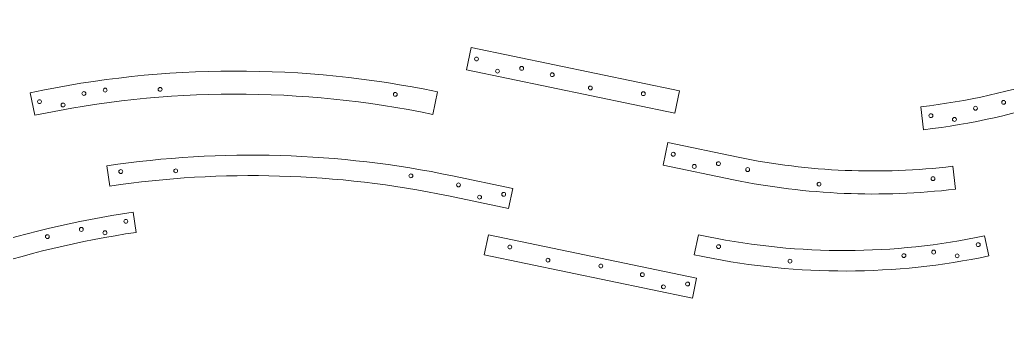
# Model space of a CAD drawing. Header units: inches. Extents: x -4 to 11.8, y 3.2 to 10.3.
# Drawn here: x 4.28 to 7.154, y 3.727 to 4.659 of the extents above; entities that cross this region are included whole.
import ezdxf

# ---------------------------------------------------------------- set-up
doc = ezdxf.new("R2010")
doc.units = ezdxf.units.IN
doc.header["$MEASUREMENT"] = 0

# ---------------------------------------------------------------- blocks, each defined once
blk = doc.blocks.new('block 77')
at = {"color": 7, "lineweight": 5, "true_color": 0xffffff}
blk.add_open_spline([(4.6103, 4.0981), (4.6103, 4.0981), (4.619, 4.039), (4.619, 4.039), (4.2929, 3.9906), (3.9778, 3.8851), (3.6883, 3.7273), (3.6883, 3.7273), (3.6597, 3.7797), (3.6597, 3.7797), (3.9554, 3.9409), (4.2772, 4.0486), (4.6103, 4.0981)], degree=3, knots=[0, 0, 0, 0, 1, 1, 1, 2, 2, 2, 3, 3, 3, 4, 4, 4, 4], dxfattribs=at)
blk = doc.blocks.new('block 78')
at = {"color": 7, "lineweight": 5, "true_color": 0xffffff}
blk.add_open_spline([(3.746, 3.7969), (3.746, 3.8), (3.7435, 3.8025), (3.7404, 3.8025), (3.7373, 3.8025), (3.7348, 3.8), (3.7348, 3.7969), (3.7348, 3.7938), (3.7373, 3.7913), (3.7404, 3.7913), (3.7435, 3.7913), (3.746, 3.7938), (3.746, 3.7969), (3.746, 3.7969), (3.746, 3.7969), (3.746, 3.7969)], degree=3, knots=[0, 0, 0, 0, 1, 1, 1, 2, 2, 2, 3, 3, 3, 4, 4, 4, 5, 5, 5, 5], dxfattribs=at)
blk = doc.blocks.new('block 79')
at = {"color": 7, "lineweight": 5, "true_color": 0xffffff}
blk.add_open_spline([(4.1139, 3.937), (4.1139, 3.9401), (4.1113, 3.9427), (4.1082, 3.9427), (4.1052, 3.9427), (4.1027, 3.9401), (4.1027, 3.937), (4.1027, 3.934), (4.1052, 3.9315), (4.1082, 3.9315), (4.1113, 3.9315), (4.1139, 3.934), (4.1139, 3.937), (4.1139, 3.937), (4.1139, 3.937), (4.1139, 3.937)], degree=3, knots=[0, 0, 0, 0, 1, 1, 1, 2, 2, 2, 3, 3, 3, 4, 4, 4, 5, 5, 5, 5], dxfattribs=at)
blk = doc.blocks.new('block 80')
at = {"color": 7, "lineweight": 5, "true_color": 0xffffff}
blk.add_open_spline([(4.3663, 4.0266), (4.3663, 4.0297), (4.3638, 4.0322), (4.3607, 4.0322), (4.3576, 4.0322), (4.3551, 4.0297), (4.3551, 4.0266), (4.3551, 4.0235), (4.3576, 4.021), (4.3607, 4.021), (4.3638, 4.021), (4.3663, 4.0235), (4.3663, 4.0266), (4.3663, 4.0266), (4.3663, 4.0266), (4.3663, 4.0266)], degree=3, knots=[0, 0, 0, 0, 1, 1, 1, 2, 2, 2, 3, 3, 3, 4, 4, 4, 5, 5, 5, 5], dxfattribs=at)
blk = doc.blocks.new('block 81')
at = {"color": 7, "lineweight": 5, "true_color": 0xffffff}
blk.add_open_spline([(4.4652, 4.0475), (4.4652, 4.0507), (4.4627, 4.0532), (4.4595, 4.0532), (4.4564, 4.0532), (4.4539, 4.0507), (4.4539, 4.0475), (4.4539, 4.0444), (4.4564, 4.0418), (4.4595, 4.0418), (4.4627, 4.0418), (4.4652, 4.0444), (4.4652, 4.0475), (4.4652, 4.0475), (4.4652, 4.0475), (4.4652, 4.0475)], degree=3, knots=[0, 0, 0, 0, 1, 1, 1, 2, 2, 2, 3, 3, 3, 4, 4, 4, 5, 5, 5, 5], dxfattribs=at)
blk = doc.blocks.new('block 82')
at = {"color": 7, "lineweight": 5, "true_color": 0xffffff}
blk.add_open_spline([(4.5339, 4.0377), (4.5339, 4.0409), (4.5314, 4.0434), (4.5282, 4.0434), (4.5251, 4.0434), (4.5225, 4.0409), (4.5225, 4.0377), (4.5225, 4.0346), (4.5251, 4.0321), (4.5282, 4.0321), (4.5314, 4.0321), (4.5339, 4.0346), (4.5339, 4.0377), (4.5339, 4.0377), (4.5339, 4.0377), (4.5339, 4.0377)], degree=3, knots=[0, 0, 0, 0, 1, 1, 1, 2, 2, 2, 3, 3, 3, 4, 4, 4, 5, 5, 5, 5], dxfattribs=at)
blk = doc.blocks.new('block 83')
at = {"color": 7, "lineweight": 5, "true_color": 0xffffff}
blk.add_open_spline([(4.5946, 4.0711), (4.5946, 4.0743), (4.5921, 4.0768), (4.5889, 4.0768), (4.5858, 4.0768), (4.5833, 4.0743), (4.5833, 4.0711), (4.5833, 4.068), (4.5858, 4.0655), (4.5889, 4.0655), (4.5921, 4.0655), (4.5946, 4.068), (4.5946, 4.0711), (4.5946, 4.0711), (4.5946, 4.0711), (4.5946, 4.0711)], degree=3, knots=[0, 0, 0, 0, 1, 1, 1, 2, 2, 2, 3, 3, 3, 4, 4, 4, 5, 5, 5, 5], dxfattribs=at)
blk = doc.blocks.new('block 76')
for name in ['block 77', 'block 81', 'block 83', 'block 80', 'block 82', 'block 79', 'block 78']:
    blk.add_blockref(name, (0, 0))
blk = doc.blocks.new('block 85')
at = {"color": 7, "lineweight": 5, "true_color": 0xffffff}
blk.add_open_spline([(4.5339, 4.233), (4.5339, 4.233), (4.5427, 4.1739), (4.5427, 4.1739), (4.8701, 4.2225), (5.2036, 4.2128), (5.5276, 4.1453), (5.5276, 4.1453), (5.703, 4.1087), (5.703, 4.1087), (5.703, 4.1087), (5.7152, 4.1672), (5.7152, 4.1672), (5.7152, 4.1672), (5.5398, 4.2037), (5.5398, 4.2037), (5.2088, 4.2727), (4.8683, 4.2826), (4.5339, 4.233)], degree=3, knots=[0, 0, 0, 0, 1, 1, 1, 2, 2, 2, 3, 3, 3, 4, 4, 4, 5, 5, 5, 6, 6, 6, 6], dxfattribs=at)
blk = doc.blocks.new('block 86')
at = {"color": 7, "lineweight": 5, "true_color": 0xffffff}
blk.add_open_spline([(4.5798, 4.2161), (4.5798, 4.2192), (4.5773, 4.2217), (4.5742, 4.2217), (4.5711, 4.2217), (4.5686, 4.2192), (4.5686, 4.2161), (4.5686, 4.213), (4.5711, 4.2105), (4.5742, 4.2105), (4.5773, 4.2105), (4.5798, 4.213), (4.5798, 4.2161), (4.5798, 4.2161), (4.5798, 4.2161), (4.5798, 4.2161)], degree=3, knots=[0, 0, 0, 0, 1, 1, 1, 2, 2, 2, 3, 3, 3, 4, 4, 4, 5, 5, 5, 5], dxfattribs=at)
blk = doc.blocks.new('block 87')
at = {"color": 7, "lineweight": 5, "true_color": 0xffffff}
blk.add_open_spline([(4.7398, 4.2181), (4.7398, 4.2212), (4.7373, 4.2237), (4.7342, 4.2237), (4.7312, 4.2237), (4.7287, 4.2212), (4.7287, 4.2181), (4.7287, 4.215), (4.7312, 4.2125), (4.7342, 4.2125), (4.7373, 4.2125), (4.7398, 4.215), (4.7398, 4.2181), (4.7398, 4.2181), (4.7398, 4.2181), (4.7398, 4.2181)], degree=3, knots=[0, 0, 0, 0, 1, 1, 1, 2, 2, 2, 3, 3, 3, 4, 4, 4, 5, 5, 5, 5], dxfattribs=at)
blk = doc.blocks.new('block 88')
at = {"color": 7, "lineweight": 5, "true_color": 0xffffff}
blk.add_open_spline([(5.4242, 4.2036), (5.4242, 4.2067), (5.4217, 4.2092), (5.4186, 4.2092), (5.4155, 4.2092), (5.413, 4.2067), (5.413, 4.2036), (5.413, 4.2005), (5.4155, 4.198), (5.4186, 4.198), (5.4217, 4.198), (5.4242, 4.2005), (5.4242, 4.2036), (5.4242, 4.2036), (5.4242, 4.2036), (5.4242, 4.2036)], degree=3, knots=[0, 0, 0, 0, 1, 1, 1, 2, 2, 2, 3, 3, 3, 4, 4, 4, 5, 5, 5, 5], dxfattribs=at)
blk = doc.blocks.new('block 89')
at = {"color": 7, "lineweight": 5, "true_color": 0xffffff}
blk.add_open_spline([(5.5628, 4.1772), (5.5628, 4.1804), (5.5603, 4.1829), (5.5572, 4.1829), (5.554, 4.1829), (5.5515, 4.1804), (5.5515, 4.1772), (5.5515, 4.1741), (5.554, 4.1715), (5.5572, 4.1715), (5.5603, 4.1715), (5.5628, 4.1741), (5.5628, 4.1772), (5.5628, 4.1772), (5.5628, 4.1772), (5.5628, 4.1772)], degree=3, knots=[0, 0, 0, 0, 1, 1, 1, 2, 2, 2, 3, 3, 3, 4, 4, 4, 5, 5, 5, 5], dxfattribs=at)
blk = doc.blocks.new('block 90')
at = {"color": 7, "lineweight": 5, "true_color": 0xffffff}
blk.add_open_spline([(5.624, 4.1416), (5.624, 4.1447), (5.6215, 4.1473), (5.6184, 4.1473), (5.6152, 4.1473), (5.6127, 4.1447), (5.6127, 4.1416), (5.6127, 4.1384), (5.6152, 4.1359), (5.6184, 4.1359), (5.6215, 4.1359), (5.624, 4.1384), (5.624, 4.1416), (5.624, 4.1416), (5.624, 4.1416), (5.624, 4.1416)], degree=3, knots=[0, 0, 0, 0, 1, 1, 1, 2, 2, 2, 3, 3, 3, 4, 4, 4, 5, 5, 5, 5], dxfattribs=at)
blk = doc.blocks.new('block 91')
at = {"color": 7, "lineweight": 5, "true_color": 0xffffff}
blk.add_open_spline([(5.6943, 4.1498), (5.6943, 4.1529), (5.6918, 4.1555), (5.6887, 4.1555), (5.6855, 4.1555), (5.683, 4.1529), (5.683, 4.1498), (5.683, 4.1466), (5.6855, 4.1441), (5.6887, 4.1441), (5.6918, 4.1441), (5.6943, 4.1466), (5.6943, 4.1498), (5.6943, 4.1498), (5.6943, 4.1498), (5.6943, 4.1498)], degree=3, knots=[0, 0, 0, 0, 1, 1, 1, 2, 2, 2, 3, 3, 3, 4, 4, 4, 5, 5, 5, 5], dxfattribs=at)
blk = doc.blocks.new('block 84')
for name in ['block 85', 'block 86', 'block 87', 'block 88', 'block 89', 'block 90', 'block 91']:
    blk.add_blockref(name, (0, 0))
blk = doc.blocks.new('block 93')
at = {"color": 7, "lineweight": 5, "true_color": 0xffffff}
blk.add_open_spline([(5.4958, 4.4486), (5.1049, 4.5301), (4.7012, 4.5292), (4.3106, 4.446), (4.3106, 4.446), (4.3246, 4.3803), (4.3246, 4.3803), (4.7061, 4.4615), (5.1003, 4.4624), (5.4821, 4.3828), (5.4821, 4.3828), (5.4958, 4.4486), (5.4958, 4.4486)], degree=3, knots=[0, 0, 0, 0, 1, 1, 1, 2, 2, 2, 3, 3, 3, 4, 4, 4, 4], dxfattribs=at)
blk = doc.blocks.new('block 94')
at = {"color": 7, "lineweight": 5, "true_color": 0xffffff}
blk.add_open_spline([(4.5343, 4.4536), (4.5343, 4.4567), (4.5318, 4.4592), (4.5287, 4.4592), (4.5256, 4.4592), (4.5231, 4.4567), (4.5231, 4.4536), (4.5231, 4.4505), (4.5256, 4.448), (4.5287, 4.448), (4.5318, 4.448), (4.5343, 4.4505), (4.5343, 4.4536), (4.5343, 4.4536), (4.5343, 4.4536), (4.5343, 4.4536)], degree=3, knots=[0, 0, 0, 0, 1, 1, 1, 2, 2, 2, 3, 3, 3, 4, 4, 4, 5, 5, 5, 5], dxfattribs=at)
blk = doc.blocks.new('block 95')
at = {"color": 7, "lineweight": 5, "true_color": 0xffffff}
blk.add_open_spline([(4.6943, 4.4557), (4.6943, 4.4587), (4.6918, 4.4613), (4.6887, 4.4613), (4.6857, 4.4613), (4.6831, 4.4587), (4.6831, 4.4557), (4.6831, 4.4526), (4.6857, 4.4501), (4.6887, 4.4501), (4.6918, 4.4501), (4.6943, 4.4526), (4.6943, 4.4557), (4.6943, 4.4557), (4.6943, 4.4557), (4.6943, 4.4557)], degree=3, knots=[0, 0, 0, 0, 1, 1, 1, 2, 2, 2, 3, 3, 3, 4, 4, 4, 5, 5, 5, 5], dxfattribs=at)
blk = doc.blocks.new('block 96')
at = {"color": 7, "lineweight": 5, "true_color": 0xffffff}
blk.add_open_spline([(5.3787, 4.4411), (5.3787, 4.4442), (5.3762, 4.4467), (5.3731, 4.4467), (5.37, 4.4467), (5.3675, 4.4442), (5.3675, 4.4411), (5.3675, 4.438), (5.37, 4.4355), (5.3731, 4.4355), (5.3762, 4.4355), (5.3787, 4.438), (5.3787, 4.4411), (5.3787, 4.4411), (5.3787, 4.4411), (5.3787, 4.4411)], degree=3, knots=[0, 0, 0, 0, 1, 1, 1, 2, 2, 2, 3, 3, 3, 4, 4, 4, 5, 5, 5, 5], dxfattribs=at)
blk = doc.blocks.new('block 97')
at = {"color": 7, "lineweight": 5, "true_color": 0xffffff}
blk.add_open_spline([(4.3433, 4.4199), (4.3433, 4.4231), (4.3408, 4.4256), (4.3377, 4.4256), (4.3345, 4.4256), (4.332, 4.4231), (4.332, 4.4199), (4.332, 4.4168), (4.3345, 4.4143), (4.3377, 4.4143), (4.3408, 4.4143), (4.3433, 4.4168), (4.3433, 4.4199), (4.3433, 4.4199), (4.3433, 4.4199), (4.3433, 4.4199)], degree=3, knots=[0, 0, 0, 0, 1, 1, 1, 2, 2, 2, 3, 3, 3, 4, 4, 4, 5, 5, 5, 5], dxfattribs=at)
blk = doc.blocks.new('block 98')
at = {"color": 7, "lineweight": 5, "true_color": 0xffffff}
blk.add_open_spline([(4.412, 4.4102), (4.412, 4.4133), (4.4095, 4.4159), (4.4064, 4.4159), (4.4032, 4.4159), (4.4007, 4.4133), (4.4007, 4.4102), (4.4007, 4.407), (4.4032, 4.4045), (4.4064, 4.4045), (4.4095, 4.4045), (4.412, 4.407), (4.412, 4.4102), (4.412, 4.4102), (4.412, 4.4102), (4.412, 4.4102)], degree=3, knots=[0, 0, 0, 0, 1, 1, 1, 2, 2, 2, 3, 3, 3, 4, 4, 4, 5, 5, 5, 5], dxfattribs=at)
blk = doc.blocks.new('block 99')
at = {"color": 7, "lineweight": 5, "true_color": 0xffffff}
blk.add_open_spline([(4.4727, 4.4435), (4.4727, 4.4467), (4.4702, 4.4492), (4.4671, 4.4492), (4.4639, 4.4492), (4.4614, 4.4467), (4.4614, 4.4435), (4.4614, 4.4404), (4.4639, 4.4379), (4.4671, 4.4379), (4.4702, 4.4379), (4.4727, 4.4404), (4.4727, 4.4435), (4.4727, 4.4435), (4.4727, 4.4435), (4.4727, 4.4435)], degree=3, knots=[0, 0, 0, 0, 1, 1, 1, 2, 2, 2, 3, 3, 3, 4, 4, 4, 5, 5, 5, 5], dxfattribs=at)
blk = doc.blocks.new('block 92')
for name in ['block 93', 'block 94', 'block 95', 'block 97', 'block 99', 'block 96', 'block 98']:
    blk.add_blockref(name, (0, 0))
blk = doc.blocks.new('block 101')
at = {"color": 7, "lineweight": 5, "true_color": 0xffffff}
blk.add_lwpolyline([(5.5936, 4.5781), (5.5799, 4.5123), (6.1861, 4.3859), (6.1998, 4.4517), (5.5936, 4.5781)], dxfattribs=at)
blk = doc.blocks.new('block 102')
at = {"color": 7, "lineweight": 5, "true_color": 0xffffff}
blk.add_open_spline([(5.8354, 4.4983), (5.8354, 4.5014), (5.8329, 4.5039), (5.8298, 4.5039), (5.8267, 4.5039), (5.8242, 4.5014), (5.8242, 4.4983), (5.8242, 4.4953), (5.8267, 4.4928), (5.8298, 4.4928), (5.8329, 4.4928), (5.8354, 4.4953), (5.8354, 4.4983), (5.8354, 4.4983), (5.8354, 4.4983), (5.8354, 4.4983)], degree=3, knots=[0, 0, 0, 0, 1, 1, 1, 2, 2, 2, 3, 3, 3, 4, 4, 4, 5, 5, 5, 5], dxfattribs=at)
blk = doc.blocks.new('block 103')
at = {"color": 7, "lineweight": 5, "true_color": 0xffffff}
blk.add_open_spline([(5.9465, 4.4599), (5.9465, 4.463), (5.944, 4.4655), (5.9409, 4.4655), (5.9378, 4.4655), (5.9353, 4.463), (5.9353, 4.4599), (5.9353, 4.4568), (5.9378, 4.4543), (5.9409, 4.4543), (5.944, 4.4543), (5.9465, 4.4568), (5.9465, 4.4599), (5.9465, 4.4599), (5.9465, 4.4599), (5.9465, 4.4599)], degree=3, knots=[0, 0, 0, 0, 1, 1, 1, 2, 2, 2, 3, 3, 3, 4, 4, 4, 5, 5, 5, 5], dxfattribs=at)
blk = doc.blocks.new('block 104')
at = {"color": 7, "lineweight": 5, "true_color": 0xffffff}
blk.add_open_spline([(6.1005, 4.4431), (6.1005, 4.4462), (6.098, 4.4487), (6.0949, 4.4487), (6.0918, 4.4487), (6.0893, 4.4462), (6.0893, 4.4431), (6.0893, 4.44), (6.0918, 4.4375), (6.0949, 4.4375), (6.098, 4.4375), (6.1005, 4.44), (6.1005, 4.4431), (6.1005, 4.4431), (6.1005, 4.4431), (6.1005, 4.4431)], degree=3, knots=[0, 0, 0, 0, 1, 1, 1, 2, 2, 2, 3, 3, 3, 4, 4, 4, 5, 5, 5, 5], dxfattribs=at)
blk = doc.blocks.new('block 105')
at = {"color": 7, "lineweight": 5, "true_color": 0xffffff}
blk.add_open_spline([(5.6151, 4.5443), (5.6151, 4.5474), (5.6126, 4.55), (5.6095, 4.55), (5.6063, 4.55), (5.6038, 4.5474), (5.6038, 4.5443), (5.6038, 4.5411), (5.6063, 4.5386), (5.6095, 4.5386), (5.6126, 4.5386), (5.6151, 4.5411), (5.6151, 4.5443), (5.6151, 4.5443), (5.6151, 4.5443), (5.6151, 4.5443)], degree=3, knots=[0, 0, 0, 0, 1, 1, 1, 2, 2, 2, 3, 3, 3, 4, 4, 4, 5, 5, 5, 5], dxfattribs=at)
blk = doc.blocks.new('block 106')
at = {"color": 7, "lineweight": 5, "true_color": 0xffffff}
blk.add_open_spline([(5.6763, 4.5087), (5.6763, 4.5118), (5.6738, 4.5143), (5.6707, 4.5143), (5.6675, 4.5143), (5.665, 4.5118), (5.665, 4.5087), (5.665, 4.5055), (5.6675, 4.503), (5.6707, 4.503), (5.6738, 4.503), (5.6763, 4.5055), (5.6763, 4.5087), (5.6763, 4.5087), (5.6763, 4.5087), (5.6763, 4.5087)], degree=3, knots=[0, 0, 0, 0, 1, 1, 1, 2, 2, 2, 3, 3, 3, 4, 4, 4, 5, 5, 5, 5], dxfattribs=at)
blk = doc.blocks.new('block 107')
at = {"color": 7, "lineweight": 5, "true_color": 0xffffff}
blk.add_open_spline([(5.7466, 4.5169), (5.7466, 4.52), (5.7441, 4.5225), (5.741, 4.5225), (5.7378, 4.5225), (5.7353, 4.52), (5.7353, 4.5169), (5.7353, 4.5137), (5.7378, 4.5112), (5.741, 4.5112), (5.7441, 4.5112), (5.7466, 4.5137), (5.7466, 4.5169), (5.7466, 4.5169), (5.7466, 4.5169), (5.7466, 4.5169)], degree=3, knots=[0, 0, 0, 0, 1, 1, 1, 2, 2, 2, 3, 3, 3, 4, 4, 4, 5, 5, 5, 5], dxfattribs=at)
blk = doc.blocks.new('block 100')
for name in ['block 101', 'block 105', 'block 106', 'block 107', 'block 102', 'block 103', 'block 104']:
    blk.add_blockref(name, (0, 0))
blk = doc.blocks.new('block 109')
at = {"color": 7, "lineweight": 5, "true_color": 0xffffff}
blk.add_open_spline([(5.7119, 3.9962), (5.7119, 3.9993), (5.7093, 4.0018), (5.7062, 4.0018), (5.7032, 4.0018), (5.7007, 3.9993), (5.7007, 3.9962), (5.7007, 3.9931), (5.7032, 3.9906), (5.7062, 3.9906), (5.7093, 3.9906), (5.7119, 3.9931), (5.7119, 3.9962), (5.7119, 3.9962), (5.7119, 3.9962), (5.7119, 3.9962)], degree=3, knots=[0, 0, 0, 0, 1, 1, 1, 2, 2, 2, 3, 3, 3, 4, 4, 4, 5, 5, 5, 5], dxfattribs=at)
blk = doc.blocks.new('block 110')
at = {"color": 7, "lineweight": 5, "true_color": 0xffffff}
blk.add_open_spline([(5.823, 3.9578), (5.823, 3.9609), (5.8205, 3.9634), (5.8174, 3.9634), (5.8143, 3.9634), (5.8118, 3.9609), (5.8118, 3.9578), (5.8118, 3.9547), (5.8143, 3.9522), (5.8174, 3.9522), (5.8205, 3.9522), (5.823, 3.9547), (5.823, 3.9578), (5.823, 3.9578), (5.823, 3.9578), (5.823, 3.9578)], degree=3, knots=[0, 0, 0, 0, 1, 1, 1, 2, 2, 2, 3, 3, 3, 4, 4, 4, 5, 5, 5, 5], dxfattribs=at)
blk = doc.blocks.new('block 111')
at = {"color": 7, "lineweight": 5, "true_color": 0xffffff}
blk.add_open_spline([(5.977, 3.9409), (5.977, 3.944), (5.9744, 3.9465), (5.9714, 3.9465), (5.9683, 3.9465), (5.9658, 3.944), (5.9658, 3.9409), (5.9658, 3.9378), (5.9683, 3.9353), (5.9714, 3.9353), (5.9744, 3.9353), (5.977, 3.9378), (5.977, 3.9409), (5.977, 3.9409), (5.977, 3.9409), (5.977, 3.9409)], degree=3, knots=[0, 0, 0, 0, 1, 1, 1, 2, 2, 2, 3, 3, 3, 4, 4, 4, 5, 5, 5, 5], dxfattribs=at)
blk = doc.blocks.new('block 112')
at = {"color": 7, "lineweight": 5, "true_color": 0xffffff}
blk.add_lwpolyline([(6.2501, 3.9056), (6.238, 3.8472), (5.6317, 3.9736), (5.6439, 4.0321), (6.2501, 3.9056)], dxfattribs=at)
blk = doc.blocks.new('block 113')
at = {"color": 7, "lineweight": 5, "true_color": 0xffffff}
blk.add_open_spline([(6.0978, 3.9157), (6.0978, 3.9189), (6.0953, 3.9214), (6.0921, 3.9214), (6.089, 3.9214), (6.0865, 3.9189), (6.0865, 3.9157), (6.0865, 3.9126), (6.089, 3.91), (6.0921, 3.91), (6.0953, 3.91), (6.0978, 3.9126), (6.0978, 3.9157), (6.0978, 3.9157), (6.0978, 3.9157), (6.0978, 3.9157)], degree=3, knots=[0, 0, 0, 0, 1, 1, 1, 2, 2, 2, 3, 3, 3, 4, 4, 4, 5, 5, 5, 5], dxfattribs=at)
blk = doc.blocks.new('block 114')
at = {"color": 7, "lineweight": 5, "true_color": 0xffffff}
blk.add_open_spline([(6.159, 3.8801), (6.159, 3.8832), (6.1565, 3.8858), (6.1533, 3.8858), (6.1502, 3.8858), (6.1477, 3.8832), (6.1477, 3.8801), (6.1477, 3.877), (6.1502, 3.8744), (6.1533, 3.8744), (6.1565, 3.8744), (6.159, 3.877), (6.159, 3.8801), (6.159, 3.8801), (6.159, 3.8801), (6.159, 3.8801)], degree=3, knots=[0, 0, 0, 0, 1, 1, 1, 2, 2, 2, 3, 3, 3, 4, 4, 4, 5, 5, 5, 5], dxfattribs=at)
blk = doc.blocks.new('block 115')
at = {"color": 7, "lineweight": 5, "true_color": 0xffffff}
blk.add_open_spline([(6.2293, 3.8883), (6.2293, 3.8914), (6.2268, 3.894), (6.2237, 3.894), (6.2205, 3.894), (6.218, 3.8914), (6.218, 3.8883), (6.218, 3.8851), (6.2205, 3.8826), (6.2237, 3.8826), (6.2268, 3.8826), (6.2293, 3.8851), (6.2293, 3.8883), (6.2293, 3.8883), (6.2293, 3.8883), (6.2293, 3.8883)], degree=3, knots=[0, 0, 0, 0, 1, 1, 1, 2, 2, 2, 3, 3, 3, 4, 4, 4, 5, 5, 5, 5], dxfattribs=at)
blk = doc.blocks.new('block 108')
for name in ['block 112', 'block 109', 'block 110', 'block 111', 'block 113', 'block 114', 'block 115']:
    blk.add_blockref(name, (0, 0))
blk = doc.blocks.new('block 117')
at = {"color": 7, "lineweight": 5, "true_color": 0xffffff}
blk.add_open_spline([(6.4042, 4.2219), (6.4042, 4.225), (6.4017, 4.2275), (6.3986, 4.2275), (6.3955, 4.2275), (6.393, 4.225), (6.393, 4.2219), (6.393, 4.2188), (6.3955, 4.2163), (6.3986, 4.2163), (6.4017, 4.2163), (6.4042, 4.2188), (6.4042, 4.2219), (6.4042, 4.2219), (6.4042, 4.2219), (6.4042, 4.2219)], degree=3, knots=[0, 0, 0, 0, 1, 1, 1, 2, 2, 2, 3, 3, 3, 4, 4, 4, 5, 5, 5, 5], dxfattribs=at)
blk = doc.blocks.new('block 118')
at = {"color": 7, "lineweight": 5, "true_color": 0xffffff}
blk.add_open_spline([(6.6119, 4.1793), (6.6119, 4.1824), (6.6094, 4.1849), (6.6063, 4.1849), (6.6032, 4.1849), (6.6007, 4.1824), (6.6007, 4.1793), (6.6007, 4.1762), (6.6032, 4.1737), (6.6063, 4.1737), (6.6094, 4.1737), (6.6119, 4.1762), (6.6119, 4.1793), (6.6119, 4.1793), (6.6119, 4.1793), (6.6119, 4.1793)], degree=3, knots=[0, 0, 0, 0, 1, 1, 1, 2, 2, 2, 3, 3, 3, 4, 4, 4, 5, 5, 5, 5], dxfattribs=at)
blk = doc.blocks.new('block 119')
at = {"color": 7, "lineweight": 5, "true_color": 0xffffff}
blk.add_open_spline([(6.9434, 4.1956), (6.9434, 4.1987), (6.9409, 4.2012), (6.9378, 4.2012), (6.9347, 4.2012), (6.9322, 4.1987), (6.9322, 4.1956), (6.9322, 4.1925), (6.9347, 4.19), (6.9378, 4.19), (6.9409, 4.19), (6.9434, 4.1925), (6.9434, 4.1956), (6.9434, 4.1956), (6.9434, 4.1956), (6.9434, 4.1956)], degree=3, knots=[0, 0, 0, 0, 1, 1, 1, 2, 2, 2, 3, 3, 3, 4, 4, 4, 5, 5, 5, 5], dxfattribs=at)
blk = doc.blocks.new('block 120')
at = {"color": 7, "lineweight": 5, "true_color": 0xffffff}
blk.add_open_spline([(6.1662, 4.3004), (6.1662, 4.3004), (6.1525, 4.2347), (6.1525, 4.2347), (6.1525, 4.2347), (6.3572, 4.192), (6.3572, 4.192), (6.5697, 4.1485), (6.7877, 4.1393), (7.003, 4.1648), (7.003, 4.1648), (6.9951, 4.2315), (6.9951, 4.2315), (6.7869, 4.2068), (6.5761, 4.2157), (6.3708, 4.2577), (6.3708, 4.2577), (6.1662, 4.3004), (6.1662, 4.3004)], degree=3, knots=[0, 0, 0, 0, 1, 1, 1, 2, 2, 2, 3, 3, 3, 4, 4, 4, 5, 5, 5, 6, 6, 6, 6], dxfattribs=at)
blk = doc.blocks.new('block 121')
at = {"color": 7, "lineweight": 5, "true_color": 0xffffff}
blk.add_open_spline([(6.1877, 4.2666), (6.1877, 4.2698), (6.1851, 4.2723), (6.182, 4.2723), (6.1789, 4.2723), (6.1763, 4.2698), (6.1763, 4.2666), (6.1763, 4.2635), (6.1789, 4.2609), (6.182, 4.2609), (6.1851, 4.2609), (6.1877, 4.2635), (6.1877, 4.2666), (6.1877, 4.2666), (6.1877, 4.2666), (6.1877, 4.2666)], degree=3, knots=[0, 0, 0, 0, 1, 1, 1, 2, 2, 2, 3, 3, 3, 4, 4, 4, 5, 5, 5, 5], dxfattribs=at)
blk = doc.blocks.new('block 122')
at = {"color": 7, "lineweight": 5, "true_color": 0xffffff}
blk.add_open_spline([(6.2489, 4.231), (6.2489, 4.2341), (6.2463, 4.2367), (6.2432, 4.2367), (6.24, 4.2367), (6.2375, 4.2341), (6.2375, 4.231), (6.2375, 4.2279), (6.24, 4.2253), (6.2432, 4.2253), (6.2463, 4.2253), (6.2489, 4.2279), (6.2489, 4.231), (6.2489, 4.231), (6.2489, 4.231), (6.2489, 4.231)], degree=3, knots=[0, 0, 0, 0, 1, 1, 1, 2, 2, 2, 3, 3, 3, 4, 4, 4, 5, 5, 5, 5], dxfattribs=at)
blk = doc.blocks.new('block 123')
at = {"color": 7, "lineweight": 5, "true_color": 0xffffff}
blk.add_open_spline([(6.3192, 4.2392), (6.3192, 4.2423), (6.3166, 4.2449), (6.3135, 4.2449), (6.3104, 4.2449), (6.3078, 4.2423), (6.3078, 4.2392), (6.3078, 4.236), (6.3104, 4.2335), (6.3135, 4.2335), (6.3166, 4.2335), (6.3192, 4.236), (6.3192, 4.2392), (6.3192, 4.2392), (6.3192, 4.2392), (6.3192, 4.2392)], degree=3, knots=[0, 0, 0, 0, 1, 1, 1, 2, 2, 2, 3, 3, 3, 4, 4, 4, 5, 5, 5, 5], dxfattribs=at)
blk = doc.blocks.new('block 116')
for name in ['block 120', 'block 121', 'block 122', 'block 123', 'block 117', 'block 119', 'block 118']:
    blk.add_blockref(name, (0, 0))
blk = doc.blocks.new('block 125')
at = {"color": 7, "lineweight": 5, "true_color": 0xffffff}
blk.add_open_spline([(6.3196, 3.9974), (6.3196, 4.0005), (6.317, 4.003), (6.314, 4.003), (6.3109, 4.003), (6.3083, 4.0005), (6.3083, 3.9974), (6.3083, 3.9943), (6.3109, 3.9918), (6.314, 3.9918), (6.317, 3.9918), (6.3196, 3.9943), (6.3196, 3.9974), (6.3196, 3.9974), (6.3196, 3.9974), (6.3196, 3.9974)], degree=3, knots=[0, 0, 0, 0, 1, 1, 1, 2, 2, 2, 3, 3, 3, 4, 4, 4, 5, 5, 5, 5], dxfattribs=at)
blk = doc.blocks.new('block 126')
at = {"color": 7, "lineweight": 5, "true_color": 0xffffff}
blk.add_open_spline([(6.5273, 3.9548), (6.5273, 3.9579), (6.5248, 3.9604), (6.5217, 3.9604), (6.5186, 3.9604), (6.5161, 3.9579), (6.5161, 3.9548), (6.5161, 3.9518), (6.5186, 3.9492), (6.5217, 3.9492), (6.5248, 3.9492), (6.5273, 3.9518), (6.5273, 3.9548), (6.5273, 3.9548), (6.5273, 3.9548), (6.5273, 3.9548)], degree=3, knots=[0, 0, 0, 0, 1, 1, 1, 2, 2, 2, 3, 3, 3, 4, 4, 4, 5, 5, 5, 5], dxfattribs=at)
blk = doc.blocks.new('block 127')
at = {"color": 7, "lineweight": 5, "true_color": 0xffffff}
blk.add_open_spline([(6.8588, 3.9711), (6.8588, 3.9742), (6.8563, 3.9767), (6.8532, 3.9767), (6.8501, 3.9767), (6.8476, 3.9742), (6.8476, 3.9711), (6.8476, 3.968), (6.8501, 3.9655), (6.8532, 3.9655), (6.8563, 3.9655), (6.8588, 3.968), (6.8588, 3.9711), (6.8588, 3.9711), (6.8588, 3.9711), (6.8588, 3.9711)], degree=3, knots=[0, 0, 0, 0, 1, 1, 1, 2, 2, 2, 3, 3, 3, 4, 4, 4, 5, 5, 5, 5], dxfattribs=at)
blk = doc.blocks.new('block 128')
at = {"color": 7, "lineweight": 5, "true_color": 0xffffff}
blk.add_open_spline([(6.2554, 4.0321), (6.2554, 4.0321), (6.2846, 4.026), (6.2846, 4.026), (6.5498, 3.9717), (6.8233, 3.9726), (7.088, 4.0287), (7.088, 4.0287), (7.1004, 3.9703), (7.1004, 3.9703), (6.8276, 3.9125), (6.5458, 3.9116), (6.2727, 3.9675), (6.2726, 3.9675), (6.2432, 3.9736), (6.2432, 3.9736), (6.2432, 3.9736), (6.2554, 4.0321), (6.2554, 4.0321)], degree=3, knots=[0, 0, 0, 0, 1, 1, 1, 2, 2, 2, 3, 3, 3, 4, 4, 4, 5, 5, 5, 6, 6, 6, 6], dxfattribs=at)
blk = doc.blocks.new('block 129')
at = {"color": 7, "lineweight": 5, "true_color": 0xffffff}
blk.add_open_spline([(6.9454, 3.9813), (6.9454, 3.9845), (6.9428, 3.987), (6.9397, 3.987), (6.9365, 3.987), (6.934, 3.9845), (6.934, 3.9813), (6.934, 3.9782), (6.9365, 3.9757), (6.9397, 3.9757), (6.9428, 3.9757), (6.9454, 3.9782), (6.9454, 3.9813), (6.9454, 3.9813), (6.9454, 3.9813), (6.9454, 3.9813)], degree=3, knots=[0, 0, 0, 0, 1, 1, 1, 2, 2, 2, 3, 3, 3, 4, 4, 4, 5, 5, 5, 5], dxfattribs=at)
blk = doc.blocks.new('block 130')
at = {"color": 7, "lineweight": 5, "true_color": 0xffffff}
blk.add_open_spline([(7.0139, 3.9705), (7.0139, 3.9736), (7.0113, 3.9762), (7.0082, 3.9762), (7.0051, 3.9762), (7.0025, 3.9736), (7.0025, 3.9705), (7.0025, 3.9674), (7.0051, 3.9648), (7.0082, 3.9648), (7.0113, 3.9648), (7.0139, 3.9674), (7.0139, 3.9705), (7.0139, 3.9705), (7.0139, 3.9705), (7.0139, 3.9705)], degree=3, knots=[0, 0, 0, 0, 1, 1, 1, 2, 2, 2, 3, 3, 3, 4, 4, 4, 5, 5, 5, 5], dxfattribs=at)
blk = doc.blocks.new('block 131')
at = {"color": 7, "lineweight": 5, "true_color": 0xffffff}
blk.add_open_spline([(7.0751, 4.0029), (7.0751, 4.0061), (7.0726, 4.0086), (7.0694, 4.0086), (7.0663, 4.0086), (7.0638, 4.0061), (7.0638, 4.0029), (7.0638, 3.9998), (7.0663, 3.9973), (7.0694, 3.9973), (7.0726, 3.9973), (7.0751, 3.9998), (7.0751, 4.0029), (7.0751, 4.0029), (7.0751, 4.0029), (7.0751, 4.0029)], degree=3, knots=[0, 0, 0, 0, 1, 1, 1, 2, 2, 2, 3, 3, 3, 4, 4, 4, 5, 5, 5, 5], dxfattribs=at)
blk = doc.blocks.new('block 124')
for name in ['block 128', 'block 125', 'block 131', 'block 127', 'block 129', 'block 130', 'block 126']:
    blk.add_blockref(name, (0, 0))
blk = doc.blocks.new('block 133')
at = {"color": 7, "lineweight": 5, "true_color": 0xffffff}
blk.add_open_spline([(7.6614, 4.6587), (7.4286, 4.5228), (7.1702, 4.4363), (6.9025, 4.4047), (6.9025, 4.4047), (6.9104, 4.338), (6.9104, 4.338), (7.1873, 4.3707), (7.4544, 4.4602), (7.6952, 4.6007), (7.6952, 4.6007), (7.6614, 4.6587), (7.6614, 4.6587)], degree=3, knots=[0, 0, 0, 0, 1, 1, 1, 2, 2, 2, 3, 3, 3, 4, 4, 4, 4], dxfattribs=at)
blk = doc.blocks.new('block 134')
at = {"color": 7, "lineweight": 5, "true_color": 0xffffff}
blk.add_open_spline([(7.149, 4.4178), (7.149, 4.4209), (7.1465, 4.4234), (7.1434, 4.4234), (7.1403, 4.4234), (7.1378, 4.4209), (7.1378, 4.4178), (7.1378, 4.4147), (7.1403, 4.4122), (7.1434, 4.4122), (7.1465, 4.4122), (7.149, 4.4147), (7.149, 4.4178), (7.149, 4.4178), (7.149, 4.4178), (7.149, 4.4178)], degree=3, knots=[0, 0, 0, 0, 1, 1, 1, 2, 2, 2, 3, 3, 3, 4, 4, 4, 5, 5, 5, 5], dxfattribs=at)
blk = doc.blocks.new('block 135')
at = {"color": 7, "lineweight": 5, "true_color": 0xffffff}
blk.add_open_spline([(7.3544, 4.4639), (7.3544, 4.4669), (7.3518, 4.4694), (7.3488, 4.4694), (7.3456, 4.4694), (7.3432, 4.4669), (7.3432, 4.4639), (7.3432, 4.4607), (7.3456, 4.4583), (7.3488, 4.4583), (7.3518, 4.4583), (7.3544, 4.4607), (7.3544, 4.4639), (7.3544, 4.4639), (7.3544, 4.4639), (7.3544, 4.4639)], degree=3, knots=[0, 0, 0, 0, 1, 1, 1, 2, 2, 2, 3, 3, 3, 4, 4, 4, 5, 5, 5, 5], dxfattribs=at)
blk = doc.blocks.new('block 136')
at = {"color": 7, "lineweight": 5, "true_color": 0xffffff}
blk.add_open_spline([(7.6168, 4.5965), (7.6168, 4.5996), (7.6143, 4.6021), (7.6112, 4.6021), (7.6081, 4.6021), (7.6056, 4.5996), (7.6056, 4.5965), (7.6056, 4.5934), (7.6081, 4.5909), (7.6112, 4.5909), (7.6143, 4.5909), (7.6168, 4.5934), (7.6168, 4.5965), (7.6168, 4.5965), (7.6168, 4.5965), (7.6168, 4.5965)], degree=3, knots=[0, 0, 0, 0, 1, 1, 1, 2, 2, 2, 3, 3, 3, 4, 4, 4, 5, 5, 5, 5], dxfattribs=at)
blk = doc.blocks.new('block 137')
at = {"color": 7, "lineweight": 5, "true_color": 0xffffff}
blk.add_open_spline([(6.9374, 4.379), (6.9374, 4.3822), (6.9348, 4.3847), (6.9317, 4.3847), (6.9286, 4.3847), (6.9261, 4.3822), (6.9261, 4.379), (6.9261, 4.3759), (6.9286, 4.3734), (6.9317, 4.3734), (6.9348, 4.3734), (6.9374, 4.3759), (6.9374, 4.379), (6.9374, 4.379), (6.9374, 4.379), (6.9374, 4.379)], degree=3, knots=[0, 0, 0, 0, 1, 1, 1, 2, 2, 2, 3, 3, 3, 4, 4, 4, 5, 5, 5, 5], dxfattribs=at)
blk = doc.blocks.new('block 138')
at = {"color": 7, "lineweight": 5, "true_color": 0xffffff}
blk.add_open_spline([(7.0059, 4.3682), (7.0059, 4.3713), (7.0034, 4.3739), (7.0003, 4.3739), (6.9971, 4.3739), (6.9946, 4.3713), (6.9946, 4.3682), (6.9946, 4.365), (6.9971, 4.3625), (7.0003, 4.3625), (7.0034, 4.3625), (7.0059, 4.365), (7.0059, 4.3682), (7.0059, 4.3682), (7.0059, 4.3682), (7.0059, 4.3682)], degree=3, knots=[0, 0, 0, 0, 1, 1, 1, 2, 2, 2, 3, 3, 3, 4, 4, 4, 5, 5, 5, 5], dxfattribs=at)
blk = doc.blocks.new('block 139')
at = {"color": 7, "lineweight": 5, "true_color": 0xffffff}
blk.add_open_spline([(7.0671, 4.4006), (7.0671, 4.4037), (7.0646, 4.4063), (7.0615, 4.4063), (7.0583, 4.4063), (7.0558, 4.4037), (7.0558, 4.4006), (7.0558, 4.3975), (7.0583, 4.395), (7.0615, 4.395), (7.0646, 4.395), (7.0671, 4.3975), (7.0671, 4.4006), (7.0671, 4.4006), (7.0671, 4.4006), (7.0671, 4.4006)], degree=3, knots=[0, 0, 0, 0, 1, 1, 1, 2, 2, 2, 3, 3, 3, 4, 4, 4, 5, 5, 5, 5], dxfattribs=at)
blk = doc.blocks.new('block 132')
for name in ['block 133', 'block 136', 'block 135', 'block 139', 'block 134', 'block 137', 'block 138']:
    blk.add_blockref(name, (0, 0))

msp = doc.modelspace()

# ---------------------------------------------------------------- block references
for name in ['block 132', 'block 100', 'block 92', 'block 84', 'block 116', 'block 76', 'block 108', 'block 124']:
    msp.add_blockref(name, (0, 0))

doc.saveas('drawing.dxf')
